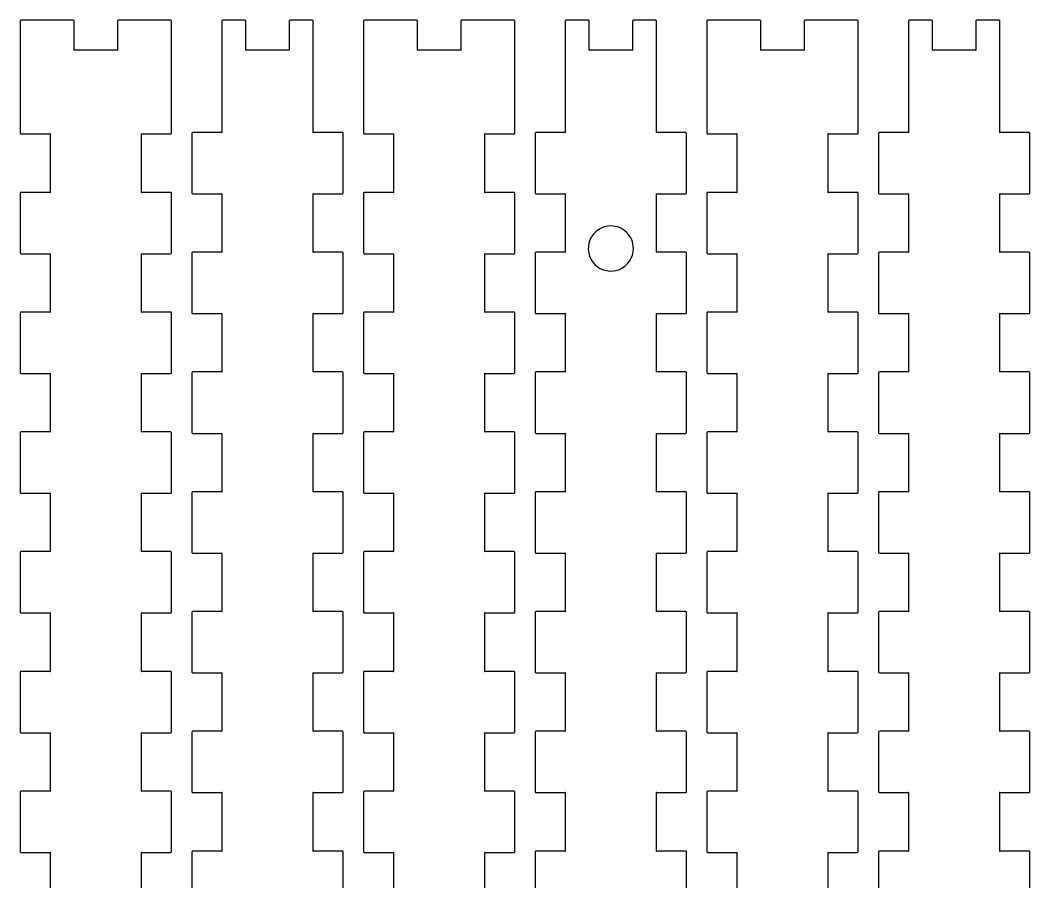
# Model space of a CAD drawing. Header units: millimetres. Extents: x 4 to 597, y 21 to 392.
# Drawn here: x 301.9 to 436.8, y 277 to 392.1 of the extents above; entities that cross this region are included whole.
import ezdxf

# ---------------------------------------------------------------- set-up
doc = ezdxf.new("R2010")
doc.units = ezdxf.units.MM
doc.layers.add('Layer_1', color=7, linetype='CONTINUOUS')

msp = doc.modelspace()

# ---------------------------------------------------------------- linework, layer by layer
at = {"layer": 'Layer_1', "color": 7}
for p, q in [((301.941, 392.006), (301.941, 388.006)), ((306.041, 392.106), (302.041, 392.106)), ((309.041, 392.106), (306.041, 392.106)), ((309.141, 388.106), (309.141, 392.006)), ((314.941, 392.006), (314.941, 388.106)), ((318.041, 392.106), (315.041, 392.106)), ((322.041, 392.106), (318.041, 392.106)), ((322.141, 388.006), (322.141, 392.006)), ((328.875, 392.006), (328.875, 388.006)), ((331.975, 392.106), (328.975, 392.106)), ((332.075, 388.106), (332.075, 392.006)), ((337.875, 392.006), (337.875, 388.106)), ((340.975, 392.106), (337.975, 392.106)), ((341.075, 388.006), (341.075, 392.006)), ((347.809, 392.006), (347.809, 388.006)), ((351.909, 392.106), (347.909, 392.106)), ((354.909, 392.106), (351.909, 392.106)), ((355.009, 388.106), (355.009, 392.006)), ((360.809, 392.006), (360.809, 388.106)), ((363.909, 392.106), (360.909, 392.106)), ((367.909, 392.106), (363.909, 392.106)), ((368.009, 388.006), (368.009, 392.006)), ((374.74307, 392.006), (374.74307, 388.006)), ((377.84307, 392.106), (374.84307, 392.106)), ((377.94307, 388.106), (377.94307, 392.006)), ((383.74307, 392.006), (383.74307, 388.106)), ((386.84307, 392.106), (383.84307, 392.106)), ((386.94307, 388.006), (386.94307, 392.006)), ((393.677, 392.006), (393.677, 388.006)), ((397.777, 392.106), (393.777, 392.106)), ((400.777, 392.106), (397.777, 392.106)), ((400.877, 388.106), (400.877, 392.006)), ((406.677, 392.006), (406.677, 388.106)), ((409.777, 392.106), (406.777, 392.106)), ((413.777, 392.106), (409.777, 392.106)), ((413.877, 388.006), (413.877, 392.006)), ((420.611, 392.006), (420.611, 388.006)), ((423.711, 392.106), (420.711, 392.106)), ((423.811, 388.106), (423.811, 392.006)), ((429.611, 392.006), (429.611, 388.106)), ((432.711, 392.106), (429.711, 392.106)), ((432.811, 388.006), (432.811, 392.006)), ((301.941, 388.006), (301.941, 377.006)), ((314.941, 388.106), (309.141, 388.106)), ((322.141, 377.006), (322.141, 388.006)), ((328.875, 388.006), (328.875, 377.106)), ((337.875, 388.106), (332.075, 388.106)), ((341.075, 377.106), (341.075, 388.006)), ((347.809, 388.006), (347.809, 377.006)), ((360.809, 388.106), (355.009, 388.106)), ((368.009, 377.006), (368.009, 388.006)), ((374.74307, 388.006), (374.74307, 377.106)), ((383.74307, 388.106), (377.94307, 388.106)), ((386.94307, 377.106), (386.94307, 388.006)), ((393.677, 388.006), (393.677, 377.006)), ((406.677, 388.106), (400.877, 388.106)), ((413.877, 377.006), (413.877, 388.006)), ((420.611, 388.006), (420.611, 377.106)), ((429.611, 388.106), (423.811, 388.106)), ((432.811, 377.106), (432.811, 388.006)), ((302.041, 376.906), (305.941, 376.906)), ((305.941, 376.906), (305.941, 369.106)), ((318.141, 369.106), (318.141, 376.906)), ((318.141, 376.906), (322.041, 376.906)), ((324.875, 377.006), (324.875, 369.006)), ((328.875, 377.106), (324.975, 377.106)), ((344.975, 377.106), (341.075, 377.106)), ((345.075, 369.006), (345.075, 377.006)), ((347.909, 376.906), (351.809, 376.906)), ((351.809, 376.906), (351.809, 369.106)), ((364.009, 369.106), (364.009, 376.906)), ((364.009, 376.906), (367.909, 376.906)), ((370.74307, 377.006), (370.74307, 369.006)), ((374.74307, 377.106), (370.84307, 377.106)), ((390.84307, 377.106), (386.94307, 377.106)), ((390.94307, 369.006), (390.94307, 377.006)), ((393.777, 376.906), (397.677, 376.906)), ((397.677, 376.906), (397.677, 369.106)), ((409.877, 369.106), (409.877, 376.906)), ((409.877, 376.906), (413.777, 376.906)), ((416.611, 377.006), (416.611, 369.006)), ((420.611, 377.106), (416.711, 377.106)), ((436.711, 377.106), (432.811, 377.106)), ((436.811, 369.006), (436.811, 377.006)), ((301.941, 369.006), (301.941, 361.006)), ((305.941, 369.106), (302.041, 369.106)), ((322.041, 369.106), (318.141, 369.106)), ((322.141, 361.006), (322.141, 369.006)), ((324.975, 368.906), (328.875, 368.906)), ((328.875, 368.906), (328.875, 361.106)), ((341.075, 361.106), (341.075, 368.906)), ((341.075, 368.906), (344.975, 368.906)), ((347.809, 369.006), (347.809, 361.006)), ((351.809, 369.106), (347.909, 369.106)), ((367.909, 369.106), (364.009, 369.106)), ((368.009, 361.006), (368.009, 369.006)), ((370.84307, 368.906), (374.74307, 368.906)), ((374.74307, 368.906), (374.74307, 361.106)), ((386.94307, 361.106), (386.94307, 368.906)), ((386.94307, 368.906), (390.84307, 368.906)), ((393.677, 369.006), (393.677, 361.006)), ((397.677, 369.106), (393.777, 369.106)), ((413.777, 369.106), (409.877, 369.106)), ((413.877, 361.006), (413.877, 369.006)), ((416.711, 368.906), (420.611, 368.906)), ((420.611, 368.906), (420.611, 361.106)), ((432.811, 361.106), (432.811, 368.906)), ((432.811, 368.906), (436.711, 368.906)), ((380.84308, 364.620961), (380.84308, 364.620961)), ((302.041, 360.906), (305.941, 360.906)), ((305.941, 360.906), (305.941, 353.106)), ((318.141, 353.106), (318.141, 360.906)), ((318.141, 360.906), (322.041, 360.906)), ((324.875, 361.006), (324.875, 353.006)), ((328.875, 361.106), (324.975, 361.106)), ((344.975, 361.106), (341.075, 361.106)), ((345.075, 353.006), (345.075, 361.006)), ((347.909, 360.906), (351.809, 360.906)), ((351.809, 360.906), (351.809, 353.106)), ((364.009, 353.106), (364.009, 360.906)), ((364.009, 360.906), (367.909, 360.906)), ((370.74307, 361.006), (370.74307, 353.006)), ((374.74307, 361.106), (370.84307, 361.106)), ((390.84307, 361.106), (386.94307, 361.106)), ((390.94307, 353.006), (390.94307, 361.006)), ((393.777, 360.906), (397.677, 360.906)), ((397.677, 360.906), (397.677, 353.106)), ((409.877, 353.106), (409.877, 360.906)), ((409.877, 360.906), (413.777, 360.906)), ((416.611, 361.006), (416.611, 353.006)), ((420.611, 361.106), (416.711, 361.106)), ((436.711, 361.106), (432.811, 361.106)), ((436.811, 353.006), (436.811, 361.006)), ((301.941, 353.006), (301.941, 345.006)), ((305.941, 353.106), (302.041, 353.106)), ((322.041, 353.106), (318.141, 353.106)), ((322.141, 345.006), (322.141, 353.006)), ((324.975, 352.906), (328.875, 352.906)), ((328.875, 352.906), (328.875, 345.106)), ((341.075, 345.106), (341.075, 352.906)), ((341.075, 352.906), (344.975, 352.906)), ((347.809, 353.006), (347.809, 345.006)), ((351.809, 353.106), (347.909, 353.106)), ((367.909, 353.106), (364.009, 353.106)), ((368.009, 345.006), (368.009, 353.006)), ((370.84307, 352.906), (374.74307, 352.906)), ((374.74307, 352.906), (374.74307, 345.106)), ((386.94307, 345.106), (386.94307, 352.906)), ((386.94307, 352.906), (390.84307, 352.906)), ((393.677, 353.006), (393.677, 345.006)), ((397.677, 353.106), (393.777, 353.106)), ((413.777, 353.106), (409.877, 353.106)), ((413.877, 345.006), (413.877, 353.006)), ((416.711, 352.906), (420.611, 352.906)), ((420.611, 352.906), (420.611, 345.106)), ((432.811, 345.106), (432.811, 352.906)), ((432.811, 352.906), (436.711, 352.906)), ((302.041, 344.906), (305.941, 344.906)), ((305.941, 344.906), (305.941, 337.106)), ((318.141, 337.106), (318.141, 344.906)), ((318.141, 344.906), (322.041, 344.906)), ((324.875, 345.006), (324.875, 337.006)), ((328.875, 345.106), (324.975, 345.106)), ((344.975, 345.106), (341.075, 345.106)), ((345.075, 337.006), (345.075, 345.006)), ((347.909, 344.906), (351.809, 344.906)), ((351.809, 344.906), (351.809, 337.106)), ((364.009, 337.106), (364.009, 344.906)), ((364.009, 344.906), (367.909, 344.906)), ((370.74307, 345.006), (370.74307, 337.006)), ((374.74307, 345.106), (370.84307, 345.106)), ((390.84307, 345.106), (386.94307, 345.106)), ((390.94307, 337.006), (390.94307, 345.006)), ((393.777, 344.906), (397.677, 344.906)), ((397.677, 344.906), (397.677, 337.106)), ((409.877, 337.106), (409.877, 344.906)), ((409.877, 344.906), (413.777, 344.906)), ((416.611, 345.006), (416.611, 337.006)), ((420.611, 345.106), (416.711, 345.106)), ((436.711, 345.106), (432.811, 345.106)), ((436.811, 337.006), (436.811, 345.006)), ((301.941, 337.006), (301.941, 329.006)), ((305.941, 337.106), (302.041, 337.106)), ((322.041, 337.106), (318.141, 337.106)), ((322.141, 329.006), (322.141, 337.006)), ((324.975, 336.906), (328.875, 336.906)), ((328.875, 336.906), (328.875, 329.106)), ((341.075, 329.106), (341.075, 336.906)), ((341.075, 336.906), (344.975, 336.906)), ((347.809, 337.006), (347.809, 329.006)), ((351.809, 337.106), (347.909, 337.106)), ((367.909, 337.106), (364.009, 337.106)), ((368.009, 329.006), (368.009, 337.006)), ((370.84307, 336.906), (374.74307, 336.906)), ((374.74307, 336.906), (374.74307, 329.106)), ((386.94307, 329.106), (386.94307, 336.906)), ((386.94307, 336.906), (390.84307, 336.906)), ((393.677, 337.006), (393.677, 329.006)), ((397.677, 337.106), (393.777, 337.106)), ((413.777, 337.106), (409.877, 337.106)), ((413.877, 329.006), (413.877, 337.006)), ((416.711, 336.906), (420.611, 336.906)), ((420.611, 336.906), (420.611, 329.106)), ((432.811, 329.106), (432.811, 336.906)), ((432.811, 336.906), (436.711, 336.906)), ((328.875, 329.106), (324.975, 329.106)), ((344.975, 329.106), (341.075, 329.106)), ((374.74307, 329.106), (370.84307, 329.106)), ((390.84307, 329.106), (386.94307, 329.106)), ((420.611, 329.106), (416.711, 329.106)), ((436.711, 329.106), (432.811, 329.106)), ((302.041, 328.906), (305.941, 328.906)), ((305.941, 328.906), (305.941, 321.106)), ((318.141, 321.106), (318.141, 328.906)), ((318.141, 328.906), (322.041, 328.906)), ((324.875, 329.006), (324.875, 321.006)), ((345.075, 321.006), (345.075, 329.006)), ((347.909, 328.906), (351.809, 328.906)), ((351.809, 328.906), (351.809, 321.106)), ((364.009, 321.106), (364.009, 328.906)), ((364.009, 328.906), (367.909, 328.906)), ((370.74307, 329.006), (370.74307, 321.006)), ((390.94307, 321.006), (390.94307, 329.006)), ((393.777, 328.906), (397.677, 328.906)), ((397.677, 328.906), (397.677, 321.106)), ((409.877, 321.106), (409.877, 328.906)), ((409.877, 328.906), (413.777, 328.906)), ((416.611, 329.006), (416.611, 321.006)), ((436.811, 321.006), (436.811, 329.006)), ((301.941, 321.006), (301.941, 313.006)), ((305.941, 321.106), (302.041, 321.106)), ((322.041, 321.106), (318.141, 321.106)), ((322.141, 313.006), (322.141, 321.006)), ((347.809, 321.006), (347.809, 313.006)), ((351.809, 321.106), (347.909, 321.106)), ((367.909, 321.106), (364.009, 321.106)), ((368.009, 313.006), (368.009, 321.006)), ((393.677, 321.006), (393.677, 313.006)), ((397.677, 321.106), (393.777, 321.106)), ((413.777, 321.106), (409.877, 321.106)), ((413.877, 313.006), (413.877, 321.006)), ((324.975, 320.906), (328.875, 320.906)), ((328.875, 320.906), (328.875, 313.106)), ((341.075, 313.106), (341.075, 320.906)), ((341.075, 320.906), (344.975, 320.906)), ((370.84307, 320.906), (374.74307, 320.906)), ((374.74307, 320.906), (374.74307, 313.106)), ((386.94307, 313.106), (386.94307, 320.906)), ((386.94307, 320.906), (390.84307, 320.906)), ((416.711, 320.906), (420.611, 320.906)), ((420.611, 320.906), (420.611, 313.106)), ((432.811, 313.106), (432.811, 320.906)), ((432.811, 320.906), (436.711, 320.906)), ((302.041, 312.906), (305.941, 312.906)), ((305.941, 312.906), (305.941, 305.106)), ((318.141, 305.106), (318.141, 312.906)), ((318.141, 312.906), (322.041, 312.906)), ((324.875, 313.006), (324.875, 305.006)), ((328.875, 313.106), (324.975, 313.106)), ((344.975, 313.106), (341.075, 313.106)), ((345.075, 305.006), (345.075, 313.006)), ((347.909, 312.906), (351.809, 312.906)), ((351.809, 312.906), (351.809, 305.106)), ((364.009, 305.106), (364.009, 312.906)), ((364.009, 312.906), (367.909, 312.906)), ((370.74307, 313.006), (370.74307, 305.006)), ((374.74307, 313.106), (370.84307, 313.106)), ((390.84307, 313.106), (386.94307, 313.106)), ((390.94307, 305.006), (390.94307, 313.006)), ((393.777, 312.906), (397.677, 312.906)), ((397.677, 312.906), (397.677, 305.106)), ((409.877, 305.106), (409.877, 312.906)), ((409.877, 312.906), (413.777, 312.906)), ((416.611, 313.006), (416.611, 305.006)), ((420.611, 313.106), (416.711, 313.106)), ((436.711, 313.106), (432.811, 313.106)), ((436.811, 305.006), (436.811, 313.006)), ((301.941, 305.006), (301.941, 297.006)), ((305.941, 305.106), (302.041, 305.106)), ((322.041, 305.106), (318.141, 305.106)), ((322.141, 297.006), (322.141, 305.006)), ((324.975, 304.906), (328.875, 304.906)), ((328.875, 304.906), (328.875, 297.106)), ((341.075, 297.106), (341.075, 304.906)), ((341.075, 304.906), (344.975, 304.906)), ((347.809, 305.006), (347.809, 297.006)), ((351.809, 305.106), (347.909, 305.106)), ((367.909, 305.106), (364.009, 305.106)), ((368.009, 297.006), (368.009, 305.006)), ((370.84307, 304.906), (374.74307, 304.906)), ((374.74307, 304.906), (374.74307, 297.106)), ((386.94307, 297.106), (386.94307, 304.906)), ((386.94307, 304.906), (390.84307, 304.906)), ((393.677, 305.006), (393.677, 297.006)), ((397.677, 305.106), (393.777, 305.106)), ((413.777, 305.106), (409.877, 305.106)), ((413.877, 297.006), (413.877, 305.006)), ((416.711, 304.906), (420.611, 304.906)), ((420.611, 304.906), (420.611, 297.106)), ((432.811, 297.106), (432.811, 304.906)), ((432.811, 304.906), (436.711, 304.906)), ((302.041, 296.906), (305.941, 296.906)), ((305.941, 296.906), (305.941, 289.106)), ((318.141, 289.106), (318.141, 296.906)), ((318.141, 296.906), (322.041, 296.906)), ((324.875, 297.006), (324.875, 289.006)), ((328.875, 297.106), (324.975, 297.106)), ((344.975, 297.106), (341.075, 297.106)), ((345.075, 289.006), (345.075, 297.006)), ((347.909, 296.906), (351.809, 296.906)), ((351.809, 296.906), (351.809, 289.106)), ((364.009, 289.106), (364.009, 296.906)), ((364.009, 296.906), (367.909, 296.906)), ((370.74307, 297.006), (370.74307, 289.006)), ((374.74307, 297.106), (370.84307, 297.106)), ((390.84307, 297.106), (386.94307, 297.106)), ((390.94307, 289.006), (390.94307, 297.006)), ((393.777, 296.906), (397.677, 296.906)), ((397.677, 296.906), (397.677, 289.106)), ((409.877, 289.106), (409.877, 296.906)), ((409.877, 296.906), (413.777, 296.906)), ((416.611, 297.006), (416.611, 289.006)), ((420.611, 297.106), (416.711, 297.106)), ((436.711, 297.106), (432.811, 297.106)), ((436.811, 289.006), (436.811, 297.006)), ((301.941, 289.006), (301.941, 281.006)), ((305.941, 289.106), (302.041, 289.106)), ((322.041, 289.106), (318.141, 289.106)), ((322.141, 281.006), (322.141, 289.006)), ((324.975, 288.906), (328.875, 288.906)), ((328.875, 288.906), (328.875, 281.106)), ((341.075, 281.106), (341.075, 288.906)), ((341.075, 288.906), (344.975, 288.906)), ((347.809, 289.006), (347.809, 281.006)), ((351.809, 289.106), (347.909, 289.106)), ((367.909, 289.106), (364.009, 289.106)), ((368.009, 281.006), (368.009, 289.006)), ((370.84307, 288.906), (374.74307, 288.906)), ((374.74307, 288.906), (374.74307, 281.106)), ((386.94307, 281.106), (386.94307, 288.906)), ((386.94307, 288.906), (390.84307, 288.906)), ((393.677, 289.006), (393.677, 281.006)), ((397.677, 289.106), (393.777, 289.106)), ((413.777, 289.106), (409.877, 289.106)), ((413.877, 281.006), (413.877, 289.006)), ((416.711, 288.906), (420.611, 288.906)), ((420.611, 288.906), (420.611, 281.106)), ((432.811, 281.106), (432.811, 288.906)), ((432.811, 288.906), (436.711, 288.906)), ((302.041, 280.906), (305.941, 280.906)), ((305.941, 280.906), (305.941, 273.106)), ((318.141, 273.106), (318.141, 280.906)), ((318.141, 280.906), (322.041, 280.906)), ((324.875, 281.006), (324.875, 273.006)), ((328.875, 281.106), (324.975, 281.106)), ((344.975, 281.106), (341.075, 281.106)), ((345.075, 273.006), (345.075, 281.006)), ((347.909, 280.906), (351.809, 280.906)), ((351.809, 280.906), (351.809, 273.106)), ((364.009, 273.106), (364.009, 280.906)), ((364.009, 280.906), (367.909, 280.906)), ((370.74307, 281.006), (370.74307, 273.006)), ((374.74307, 281.106), (370.84307, 281.106)), ((390.84307, 281.106), (386.94307, 281.106)), ((390.94307, 273.006), (390.94307, 281.006)), ((393.777, 280.906), (397.677, 280.906)), ((397.677, 280.906), (397.677, 273.106)), ((409.877, 273.106), (409.877, 280.906)), ((409.877, 280.906), (413.777, 280.906)), ((416.611, 281.006), (416.611, 273.006)), ((420.611, 281.106), (416.711, 281.106)), ((436.711, 281.106), (432.811, 281.106)), ((436.811, 273.006), (436.811, 281.006))]:
    msp.add_line(p, q, dxfattribs=at)
for points in [[(302.041, 392.106), (301.986, 392.106), (301.941, 392.061), (301.941, 392.006)], [(309.141, 392.006), (309.141, 392.061), (309.096, 392.106), (309.041, 392.106)], [(315.041, 392.106), (314.986, 392.106), (314.941, 392.061), (314.941, 392.006)], [(322.141, 392.006), (322.141, 392.061), (322.096, 392.106), (322.041, 392.106)], [(328.975, 392.106), (328.92, 392.106), (328.875, 392.061), (328.875, 392.006)], [(332.075, 392.006), (332.075, 392.061), (332.03, 392.106), (331.975, 392.106)], [(337.975, 392.106), (337.92, 392.106), (337.875, 392.061), (337.875, 392.006)], [(341.075, 392.006), (341.075, 392.061), (341.03, 392.106), (340.975, 392.106)], [(347.909, 392.106), (347.854, 392.106), (347.809, 392.061), (347.809, 392.006)], [(355.009, 392.006), (355.009, 392.061), (354.964, 392.106), (354.909, 392.106)], [(360.909, 392.106), (360.854, 392.106), (360.809, 392.061), (360.809, 392.006)], [(368.009, 392.006), (368.009, 392.061), (367.964, 392.106), (367.909, 392.106)], [(374.84307, 392.106), (374.78807, 392.106), (374.74307, 392.061), (374.74307, 392.006)], [(377.94307, 392.006), (377.94307, 392.061), (377.89807, 392.106), (377.84307, 392.106)], [(383.84307, 392.106), (383.78807, 392.106), (383.74307, 392.061), (383.74307, 392.006)], [(386.94307, 392.006), (386.94307, 392.061), (386.89807, 392.106), (386.84307, 392.106)], [(393.777, 392.106), (393.722, 392.106), (393.677, 392.061), (393.677, 392.006)], [(400.877, 392.006), (400.877, 392.061), (400.832, 392.106), (400.777, 392.106)], [(406.777, 392.106), (406.722, 392.106), (406.677, 392.061), (406.677, 392.006)], [(413.877, 392.006), (413.877, 392.061), (413.832, 392.106), (413.777, 392.106)], [(420.711, 392.106), (420.656, 392.106), (420.611, 392.061), (420.611, 392.006)], [(423.811, 392.006), (423.811, 392.061), (423.766, 392.106), (423.711, 392.106)], [(429.711, 392.106), (429.656, 392.106), (429.611, 392.061), (429.611, 392.006)], [(432.811, 392.006), (432.811, 392.061), (432.766, 392.106), (432.711, 392.106)], [(309.141, 388.106), (309.041, 388.106), (309.141, 388.006), (309.141, 388.106)], [(314.941, 388.106), (314.941, 388.006), (315.041, 388.106), (314.941, 388.106)], [(332.075, 388.106), (331.975, 388.106), (332.075, 388.006), (332.075, 388.106)], [(337.875, 388.106), (337.875, 388.006), (337.975, 388.106), (337.875, 388.106)], [(355.009, 388.106), (354.909, 388.106), (355.009, 388.006), (355.009, 388.106)], [(360.809, 388.106), (360.809, 388.006), (360.909, 388.106), (360.809, 388.106)], [(377.94307, 388.106), (377.84307, 388.106), (377.94307, 388.006), (377.94307, 388.106)], [(383.74307, 388.106), (383.74307, 388.006), (383.84307, 388.106), (383.74307, 388.106)], [(400.877, 388.106), (400.777, 388.106), (400.877, 388.006), (400.877, 388.106)], [(406.677, 388.106), (406.677, 388.006), (406.777, 388.106), (406.677, 388.106)], [(423.811, 388.106), (423.711, 388.106), (423.811, 388.006), (423.811, 388.106)], [(429.611, 388.106), (429.611, 388.006), (429.711, 388.106), (429.611, 388.106)], [(301.941, 377.006), (301.941, 376.951), (301.986, 376.906), (302.041, 376.906)], [(305.941, 376.906), (306.041, 376.906), (305.941, 377.006), (305.941, 376.906)], [(318.141, 376.906), (318.141, 377.006), (318.041, 376.906), (318.141, 376.906)], [(322.041, 376.906), (322.096, 376.906), (322.141, 376.951), (322.141, 377.006)], [(324.975, 377.106), (324.92, 377.106), (324.875, 377.061), (324.875, 377.006)], [(328.875, 377.106), (328.875, 377.006), (328.975, 377.106), (328.875, 377.106)], [(341.075, 377.106), (340.975, 377.106), (341.075, 377.006), (341.075, 377.106)], [(345.075, 377.006), (345.075, 377.061), (345.03, 377.106), (344.975, 377.106)], [(347.809, 377.006), (347.809, 376.951), (347.854, 376.906), (347.909, 376.906)], [(351.809, 376.906), (351.909, 376.906), (351.809, 377.006), (351.809, 376.906)], [(364.009, 376.906), (364.009, 377.006), (363.909, 376.906), (364.009, 376.906)], [(367.909, 376.906), (367.964, 376.906), (368.009, 376.951), (368.009, 377.006)], [(370.84307, 377.106), (370.78807, 377.106), (370.74307, 377.061), (370.74307, 377.006)], [(374.74307, 377.106), (374.74307, 377.006), (374.84307, 377.106), (374.74307, 377.106)], [(386.94307, 377.106), (386.84307, 377.106), (386.94307, 377.006), (386.94307, 377.106)], [(390.94307, 377.006), (390.94307, 377.061), (390.89807, 377.106), (390.84307, 377.106)], [(393.677, 377.006), (393.677, 376.951), (393.722, 376.906), (393.777, 376.906)], [(397.677, 376.906), (397.777, 376.906), (397.677, 377.006), (397.677, 376.906)], [(409.877, 376.906), (409.877, 377.006), (409.777, 376.906), (409.877, 376.906)], [(413.777, 376.906), (413.832, 376.906), (413.877, 376.951), (413.877, 377.006)], [(416.711, 377.106), (416.656, 377.106), (416.611, 377.061), (416.611, 377.006)], [(420.611, 377.106), (420.611, 377.006), (420.711, 377.106), (420.611, 377.106)], [(432.811, 377.106), (432.711, 377.106), (432.811, 377.006), (432.811, 377.106)], [(436.811, 377.006), (436.811, 377.061), (436.766, 377.106), (436.711, 377.106)], [(302.041, 369.106), (301.986, 369.106), (301.941, 369.061), (301.941, 369.006)], [(305.941, 369.106), (305.941, 369.006), (306.041, 369.106), (305.941, 369.106)], [(318.141, 369.106), (318.041, 369.106), (318.141, 369.006), (318.141, 369.106)], [(322.141, 369.006), (322.141, 369.061), (322.096, 369.106), (322.041, 369.106)], [(324.875, 369.006), (324.875, 368.951), (324.92, 368.906), (324.975, 368.906)], [(328.875, 368.906), (328.975, 368.906), (328.875, 369.006), (328.875, 368.906)], [(341.075, 368.906), (341.075, 369.006), (340.975, 368.906), (341.075, 368.906)], [(344.975, 368.906), (345.03, 368.906), (345.075, 368.951), (345.075, 369.006)], [(347.909, 369.106), (347.854, 369.106), (347.809, 369.061), (347.809, 369.006)], [(351.809, 369.106), (351.809, 369.006), (351.909, 369.106), (351.809, 369.106)], [(364.009, 369.106), (363.909, 369.106), (364.009, 369.006), (364.009, 369.106)], [(368.009, 369.006), (368.009, 369.061), (367.964, 369.106), (367.909, 369.106)], [(370.74307, 369.006), (370.74307, 368.951), (370.78807, 368.906), (370.84307, 368.906)], [(374.74307, 368.906), (374.84307, 368.906), (374.74307, 369.006), (374.74307, 368.906)], [(386.94307, 368.906), (386.94307, 369.006), (386.84307, 368.906), (386.94307, 368.906)], [(390.84307, 368.906), (390.89807, 368.906), (390.94307, 368.951), (390.94307, 369.006)], [(393.777, 369.106), (393.722, 369.106), (393.677, 369.061), (393.677, 369.006)], [(397.677, 369.106), (397.677, 369.006), (397.777, 369.106), (397.677, 369.106)], [(409.877, 369.106), (409.777, 369.106), (409.877, 369.006), (409.877, 369.106)], [(413.877, 369.006), (413.877, 369.061), (413.832, 369.106), (413.777, 369.106)], [(416.611, 369.006), (416.611, 368.951), (416.656, 368.906), (416.711, 368.906)], [(420.611, 368.906), (420.711, 368.906), (420.611, 369.006), (420.611, 368.906)], [(432.811, 368.906), (432.811, 369.006), (432.711, 368.906), (432.811, 368.906)], [(436.711, 368.906), (436.766, 368.906), (436.811, 368.951), (436.811, 369.006)], [(380.84308, 364.620961), (379.622833, 364.620961), (378.52274, 363.885902), (378.055772, 362.758541)], [(382.976394, 363.737314), (382.410604, 364.303103), (381.643228, 364.620961), (380.84308, 364.620961)], [(383.860041, 361.604), (383.860041, 362.404148), (383.542183, 363.171524), (382.976394, 363.737314)], [(378.055772, 362.758541), (377.588803, 361.63118), (377.846922, 360.333531), (378.709766, 359.470686)], [(381.997621, 358.816692), (383.124982, 359.28366), (383.860041, 360.383753), (383.860041, 361.604)], [(301.941, 361.006), (301.941, 360.951), (301.986, 360.906), (302.041, 360.906)], [(305.941, 360.906), (306.041, 360.906), (305.941, 361.006), (305.941, 360.906)], [(318.141, 360.906), (318.141, 361.006), (318.041, 360.906), (318.141, 360.906)], [(322.041, 360.906), (322.096, 360.906), (322.141, 360.951), (322.141, 361.006)], [(324.975, 361.106), (324.92, 361.106), (324.875, 361.061), (324.875, 361.006)], [(328.875, 361.106), (328.875, 361.006), (328.975, 361.106), (328.875, 361.106)], [(341.075, 361.106), (340.975, 361.106), (341.075, 361.006), (341.075, 361.106)], [(345.075, 361.006), (345.075, 361.061), (345.03, 361.106), (344.975, 361.106)], [(347.809, 361.006), (347.809, 360.951), (347.854, 360.906), (347.909, 360.906)], [(351.809, 360.906), (351.909, 360.906), (351.809, 361.006), (351.809, 360.906)], [(364.009, 360.906), (364.009, 361.006), (363.909, 360.906), (364.009, 360.906)], [(367.909, 360.906), (367.964, 360.906), (368.009, 360.951), (368.009, 361.006)], [(370.84307, 361.106), (370.78807, 361.106), (370.74307, 361.061), (370.74307, 361.006)], [(374.74307, 361.106), (374.74307, 361.006), (374.84307, 361.106), (374.74307, 361.106)], [(386.94307, 361.106), (386.84307, 361.106), (386.94307, 361.006), (386.94307, 361.106)], [(390.94307, 361.006), (390.94307, 361.061), (390.89807, 361.106), (390.84307, 361.106)], [(393.677, 361.006), (393.677, 360.951), (393.722, 360.906), (393.777, 360.906)], [(397.677, 360.906), (397.777, 360.906), (397.677, 361.006), (397.677, 360.906)], [(409.877, 360.906), (409.877, 361.006), (409.777, 360.906), (409.877, 360.906)], [(413.777, 360.906), (413.832, 360.906), (413.877, 360.951), (413.877, 361.006)], [(416.711, 361.106), (416.656, 361.106), (416.611, 361.061), (416.611, 361.006)], [(420.611, 361.106), (420.611, 361.006), (420.711, 361.106), (420.611, 361.106)], [(432.811, 361.106), (432.711, 361.106), (432.811, 361.006), (432.811, 361.106)], [(436.811, 361.006), (436.811, 361.061), (436.766, 361.106), (436.711, 361.106)], [(378.709766, 359.470686), (379.572611, 358.607842), (380.87026, 358.349723), (381.997621, 358.816692)], [(302.041, 353.106), (301.986, 353.106), (301.941, 353.061), (301.941, 353.006)], [(305.941, 353.106), (305.941, 353.006), (306.041, 353.106), (305.941, 353.106)], [(318.141, 353.106), (318.041, 353.106), (318.141, 353.006), (318.141, 353.106)], [(322.141, 353.006), (322.141, 353.061), (322.096, 353.106), (322.041, 353.106)], [(324.875, 353.006), (324.875, 352.951), (324.92, 352.906), (324.975, 352.906)], [(328.875, 352.906), (328.975, 352.906), (328.875, 353.006), (328.875, 352.906)], [(341.075, 352.906), (341.075, 353.006), (340.975, 352.906), (341.075, 352.906)], [(344.975, 352.906), (345.03, 352.906), (345.075, 352.951), (345.075, 353.006)], [(347.909, 353.106), (347.854, 353.106), (347.809, 353.061), (347.809, 353.006)], [(351.809, 353.106), (351.809, 353.006), (351.909, 353.106), (351.809, 353.106)], [(364.009, 353.106), (363.909, 353.106), (364.009, 353.006), (364.009, 353.106)], [(368.009, 353.006), (368.009, 353.061), (367.964, 353.106), (367.909, 353.106)], [(370.74307, 353.006), (370.74307, 352.951), (370.78807, 352.906), (370.84307, 352.906)], [(374.74307, 352.906), (374.84307, 352.906), (374.74307, 353.006), (374.74307, 352.906)], [(386.94307, 352.906), (386.94307, 353.006), (386.84307, 352.906), (386.94307, 352.906)], [(390.84307, 352.906), (390.89807, 352.906), (390.94307, 352.951), (390.94307, 353.006)], [(393.777, 353.106), (393.722, 353.106), (393.677, 353.061), (393.677, 353.006)], [(397.677, 353.106), (397.677, 353.006), (397.777, 353.106), (397.677, 353.106)], [(409.877, 353.106), (409.777, 353.106), (409.877, 353.006), (409.877, 353.106)], [(413.877, 353.006), (413.877, 353.061), (413.832, 353.106), (413.777, 353.106)], [(416.611, 353.006), (416.611, 352.951), (416.656, 352.906), (416.711, 352.906)], [(420.611, 352.906), (420.711, 352.906), (420.611, 353.006), (420.611, 352.906)], [(432.811, 352.906), (432.811, 353.006), (432.711, 352.906), (432.811, 352.906)], [(436.711, 352.906), (436.766, 352.906), (436.811, 352.951), (436.811, 353.006)], [(301.941, 345.006), (301.941, 344.951), (301.986, 344.906), (302.041, 344.906)], [(305.941, 344.906), (306.041, 344.906), (305.941, 345.006), (305.941, 344.906)], [(318.141, 344.906), (318.141, 345.006), (318.041, 344.906), (318.141, 344.906)], [(322.041, 344.906), (322.096, 344.906), (322.141, 344.951), (322.141, 345.006)], [(324.975, 345.106), (324.92, 345.106), (324.875, 345.061), (324.875, 345.006)], [(328.875, 345.106), (328.875, 345.006), (328.975, 345.106), (328.875, 345.106)], [(341.075, 345.106), (340.975, 345.106), (341.075, 345.006), (341.075, 345.106)], [(345.075, 345.006), (345.075, 345.061), (345.03, 345.106), (344.975, 345.106)], [(347.809, 345.006), (347.809, 344.951), (347.854, 344.906), (347.909, 344.906)], [(351.809, 344.906), (351.909, 344.906), (351.809, 345.006), (351.809, 344.906)], [(364.009, 344.906), (364.009, 345.006), (363.909, 344.906), (364.009, 344.906)], [(367.909, 344.906), (367.964, 344.906), (368.009, 344.951), (368.009, 345.006)], [(370.84307, 345.106), (370.78807, 345.106), (370.74307, 345.061), (370.74307, 345.006)], [(374.74307, 345.106), (374.74307, 345.006), (374.84307, 345.106), (374.74307, 345.106)], [(386.94307, 345.106), (386.84307, 345.106), (386.94307, 345.006), (386.94307, 345.106)], [(390.94307, 345.006), (390.94307, 345.061), (390.89807, 345.106), (390.84307, 345.106)], [(393.677, 345.006), (393.677, 344.951), (393.722, 344.906), (393.777, 344.906)], [(397.677, 344.906), (397.777, 344.906), (397.677, 345.006), (397.677, 344.906)], [(409.877, 344.906), (409.877, 345.006), (409.777, 344.906), (409.877, 344.906)], [(413.777, 344.906), (413.832, 344.906), (413.877, 344.951), (413.877, 345.006)], [(416.711, 345.106), (416.656, 345.106), (416.611, 345.061), (416.611, 345.006)], [(420.611, 345.106), (420.611, 345.006), (420.711, 345.106), (420.611, 345.106)], [(432.811, 345.106), (432.711, 345.106), (432.811, 345.006), (432.811, 345.106)], [(436.811, 345.006), (436.811, 345.061), (436.766, 345.106), (436.711, 345.106)], [(302.041, 337.106), (301.986, 337.106), (301.941, 337.061), (301.941, 337.006)], [(305.941, 337.106), (305.941, 337.006), (306.041, 337.106), (305.941, 337.106)], [(318.141, 337.106), (318.041, 337.106), (318.141, 337.006), (318.141, 337.106)], [(322.141, 337.006), (322.141, 337.061), (322.096, 337.106), (322.041, 337.106)], [(324.875, 337.006), (324.875, 336.951), (324.92, 336.906), (324.975, 336.906)], [(328.875, 336.906), (328.975, 336.906), (328.875, 337.006), (328.875, 336.906)], [(341.075, 336.906), (341.075, 337.006), (340.975, 336.906), (341.075, 336.906)], [(344.975, 336.906), (345.03, 336.906), (345.075, 336.951), (345.075, 337.006)], [(347.909, 337.106), (347.854, 337.106), (347.809, 337.061), (347.809, 337.006)], [(351.809, 337.106), (351.809, 337.006), (351.909, 337.106), (351.809, 337.106)], [(364.009, 337.106), (363.909, 337.106), (364.009, 337.006), (364.009, 337.106)], [(368.009, 337.006), (368.009, 337.061), (367.964, 337.106), (367.909, 337.106)], [(370.74307, 337.006), (370.74307, 336.951), (370.78807, 336.906), (370.84307, 336.906)], [(374.74307, 336.906), (374.84307, 336.906), (374.74307, 337.006), (374.74307, 336.906)], [(386.94307, 336.906), (386.94307, 337.006), (386.84307, 336.906), (386.94307, 336.906)], [(390.84307, 336.906), (390.89807, 336.906), (390.94307, 336.951), (390.94307, 337.006)], [(393.777, 337.106), (393.722, 337.106), (393.677, 337.061), (393.677, 337.006)], [(397.677, 337.106), (397.677, 337.006), (397.777, 337.106), (397.677, 337.106)], [(409.877, 337.106), (409.777, 337.106), (409.877, 337.006), (409.877, 337.106)], [(413.877, 337.006), (413.877, 337.061), (413.832, 337.106), (413.777, 337.106)], [(416.611, 337.006), (416.611, 336.951), (416.656, 336.906), (416.711, 336.906)], [(420.611, 336.906), (420.711, 336.906), (420.611, 337.006), (420.611, 336.906)], [(432.811, 336.906), (432.811, 337.006), (432.711, 336.906), (432.811, 336.906)], [(436.711, 336.906), (436.766, 336.906), (436.811, 336.951), (436.811, 337.006)], [(324.975, 329.106), (324.92, 329.106), (324.875, 329.061), (324.875, 329.006)], [(328.875, 329.106), (328.875, 329.006), (328.975, 329.106), (328.875, 329.106)], [(341.075, 329.106), (340.975, 329.106), (341.075, 329.006), (341.075, 329.106)], [(345.075, 329.006), (345.075, 329.061), (345.03, 329.106), (344.975, 329.106)], [(370.84307, 329.106), (370.78807, 329.106), (370.74307, 329.061), (370.74307, 329.006)], [(374.74307, 329.106), (374.74307, 329.006), (374.84307, 329.106), (374.74307, 329.106)], [(386.94307, 329.106), (386.84307, 329.106), (386.94307, 329.006), (386.94307, 329.106)], [(390.94307, 329.006), (390.94307, 329.061), (390.89807, 329.106), (390.84307, 329.106)], [(416.711, 329.106), (416.656, 329.106), (416.611, 329.061), (416.611, 329.006)], [(420.611, 329.106), (420.611, 329.006), (420.711, 329.106), (420.611, 329.106)], [(432.811, 329.106), (432.711, 329.106), (432.811, 329.006), (432.811, 329.106)], [(436.811, 329.006), (436.811, 329.061), (436.766, 329.106), (436.711, 329.106)], [(301.941, 329.006), (301.941, 328.951), (301.986, 328.906), (302.041, 328.906)], [(305.941, 328.906), (306.041, 328.906), (305.941, 329.006), (305.941, 328.906)], [(318.141, 328.906), (318.141, 329.006), (318.041, 328.906), (318.141, 328.906)], [(322.041, 328.906), (322.096, 328.906), (322.141, 328.951), (322.141, 329.006)], [(347.809, 329.006), (347.809, 328.951), (347.854, 328.906), (347.909, 328.906)], [(351.809, 328.906), (351.909, 328.906), (351.809, 329.006), (351.809, 328.906)], [(364.009, 328.906), (364.009, 329.006), (363.909, 328.906), (364.009, 328.906)], [(367.909, 328.906), (367.964, 328.906), (368.009, 328.951), (368.009, 329.006)], [(393.677, 329.006), (393.677, 328.951), (393.722, 328.906), (393.777, 328.906)], [(397.677, 328.906), (397.777, 328.906), (397.677, 329.006), (397.677, 328.906)], [(409.877, 328.906), (409.877, 329.006), (409.777, 328.906), (409.877, 328.906)], [(413.777, 328.906), (413.832, 328.906), (413.877, 328.951), (413.877, 329.006)], [(302.041, 321.106), (301.986, 321.106), (301.941, 321.061), (301.941, 321.006)], [(305.941, 321.106), (305.941, 321.006), (306.041, 321.106), (305.941, 321.106)], [(318.141, 321.106), (318.041, 321.106), (318.141, 321.006), (318.141, 321.106)], [(322.141, 321.006), (322.141, 321.061), (322.096, 321.106), (322.041, 321.106)], [(324.875, 321.006), (324.875, 320.951), (324.92, 320.906), (324.975, 320.906)], [(328.875, 320.906), (328.975, 320.906), (328.875, 321.006), (328.875, 320.906)], [(341.075, 320.906), (341.075, 321.006), (340.975, 320.906), (341.075, 320.906)], [(344.975, 320.906), (345.03, 320.906), (345.075, 320.951), (345.075, 321.006)], [(347.909, 321.106), (347.854, 321.106), (347.809, 321.061), (347.809, 321.006)], [(351.809, 321.106), (351.809, 321.006), (351.909, 321.106), (351.809, 321.106)], [(364.009, 321.106), (363.909, 321.106), (364.009, 321.006), (364.009, 321.106)], [(368.009, 321.006), (368.009, 321.061), (367.964, 321.106), (367.909, 321.106)], [(370.74307, 321.006), (370.74307, 320.951), (370.78807, 320.906), (370.84307, 320.906)], [(374.74307, 320.906), (374.84307, 320.906), (374.74307, 321.006), (374.74307, 320.906)], [(386.94307, 320.906), (386.94307, 321.006), (386.84307, 320.906), (386.94307, 320.906)], [(390.84307, 320.906), (390.89807, 320.906), (390.94307, 320.951), (390.94307, 321.006)], [(393.777, 321.106), (393.722, 321.106), (393.677, 321.061), (393.677, 321.006)], [(397.677, 321.106), (397.677, 321.006), (397.777, 321.106), (397.677, 321.106)], [(409.877, 321.106), (409.777, 321.106), (409.877, 321.006), (409.877, 321.106)], [(413.877, 321.006), (413.877, 321.061), (413.832, 321.106), (413.777, 321.106)], [(416.611, 321.006), (416.611, 320.951), (416.656, 320.906), (416.711, 320.906)], [(420.611, 320.906), (420.711, 320.906), (420.611, 321.006), (420.611, 320.906)], [(432.811, 320.906), (432.811, 321.006), (432.711, 320.906), (432.811, 320.906)], [(436.711, 320.906), (436.766, 320.906), (436.811, 320.951), (436.811, 321.006)], [(301.941, 313.006), (301.941, 312.951), (301.986, 312.906), (302.041, 312.906)], [(305.941, 312.906), (306.041, 312.906), (305.941, 313.006), (305.941, 312.906)], [(318.141, 312.906), (318.141, 313.006), (318.041, 312.906), (318.141, 312.906)], [(322.041, 312.906), (322.096, 312.906), (322.141, 312.951), (322.141, 313.006)], [(324.975, 313.106), (324.92, 313.106), (324.875, 313.061), (324.875, 313.006)], [(328.875, 313.106), (328.875, 313.006), (328.975, 313.106), (328.875, 313.106)], [(341.075, 313.106), (340.975, 313.106), (341.075, 313.006), (341.075, 313.106)], [(345.075, 313.006), (345.075, 313.061), (345.03, 313.106), (344.975, 313.106)], [(347.809, 313.006), (347.809, 312.951), (347.854, 312.906), (347.909, 312.906)], [(351.809, 312.906), (351.909, 312.906), (351.809, 313.006), (351.809, 312.906)], [(364.009, 312.906), (364.009, 313.006), (363.909, 312.906), (364.009, 312.906)], [(367.909, 312.906), (367.964, 312.906), (368.009, 312.951), (368.009, 313.006)], [(370.84307, 313.106), (370.78807, 313.106), (370.74307, 313.061), (370.74307, 313.006)], [(374.74307, 313.106), (374.74307, 313.006), (374.84307, 313.106), (374.74307, 313.106)], [(386.94307, 313.106), (386.84307, 313.106), (386.94307, 313.006), (386.94307, 313.106)], [(390.94307, 313.006), (390.94307, 313.061), (390.89807, 313.106), (390.84307, 313.106)], [(393.677, 313.006), (393.677, 312.951), (393.722, 312.906), (393.777, 312.906)], [(397.677, 312.906), (397.777, 312.906), (397.677, 313.006), (397.677, 312.906)], [(409.877, 312.906), (409.877, 313.006), (409.777, 312.906), (409.877, 312.906)], [(413.777, 312.906), (413.832, 312.906), (413.877, 312.951), (413.877, 313.006)], [(416.711, 313.106), (416.656, 313.106), (416.611, 313.061), (416.611, 313.006)], [(420.611, 313.106), (420.611, 313.006), (420.711, 313.106), (420.611, 313.106)], [(432.811, 313.106), (432.711, 313.106), (432.811, 313.006), (432.811, 313.106)], [(436.811, 313.006), (436.811, 313.061), (436.766, 313.106), (436.711, 313.106)], [(302.041, 305.106), (301.986, 305.106), (301.941, 305.061), (301.941, 305.006)], [(305.941, 305.106), (305.941, 305.006), (306.041, 305.106), (305.941, 305.106)], [(318.141, 305.106), (318.041, 305.106), (318.141, 305.006), (318.141, 305.106)], [(322.141, 305.006), (322.141, 305.061), (322.096, 305.106), (322.041, 305.106)], [(324.875, 305.006), (324.875, 304.951), (324.92, 304.906), (324.975, 304.906)], [(328.875, 304.906), (328.975, 304.906), (328.875, 305.006), (328.875, 304.906)], [(341.075, 304.906), (341.075, 305.006), (340.975, 304.906), (341.075, 304.906)], [(344.975, 304.906), (345.03, 304.906), (345.075, 304.951), (345.075, 305.006)], [(347.909, 305.106), (347.854, 305.106), (347.809, 305.061), (347.809, 305.006)], [(351.809, 305.106), (351.809, 305.006), (351.909, 305.106), (351.809, 305.106)], [(364.009, 305.106), (363.909, 305.106), (364.009, 305.006), (364.009, 305.106)], [(368.009, 305.006), (368.009, 305.061), (367.964, 305.106), (367.909, 305.106)], [(370.74307, 305.006), (370.74307, 304.951), (370.78807, 304.906), (370.84307, 304.906)], [(374.74307, 304.906), (374.84307, 304.906), (374.74307, 305.006), (374.74307, 304.906)], [(386.94307, 304.906), (386.94307, 305.006), (386.84307, 304.906), (386.94307, 304.906)], [(390.84307, 304.906), (390.89807, 304.906), (390.94307, 304.951), (390.94307, 305.006)], [(393.777, 305.106), (393.722, 305.106), (393.677, 305.061), (393.677, 305.006)], [(397.677, 305.106), (397.677, 305.006), (397.777, 305.106), (397.677, 305.106)], [(409.877, 305.106), (409.777, 305.106), (409.877, 305.006), (409.877, 305.106)], [(413.877, 305.006), (413.877, 305.061), (413.832, 305.106), (413.777, 305.106)], [(416.611, 305.006), (416.611, 304.951), (416.656, 304.906), (416.711, 304.906)], [(420.611, 304.906), (420.711, 304.906), (420.611, 305.006), (420.611, 304.906)], [(432.811, 304.906), (432.811, 305.006), (432.711, 304.906), (432.811, 304.906)], [(436.711, 304.906), (436.766, 304.906), (436.811, 304.951), (436.811, 305.006)], [(301.941, 297.006), (301.941, 296.951), (301.986, 296.906), (302.041, 296.906)], [(305.941, 296.906), (306.041, 296.906), (305.941, 297.006), (305.941, 296.906)], [(318.141, 296.906), (318.141, 297.006), (318.041, 296.906), (318.141, 296.906)], [(322.041, 296.906), (322.096, 296.906), (322.141, 296.951), (322.141, 297.006)], [(324.975, 297.106), (324.92, 297.106), (324.875, 297.061), (324.875, 297.006)], [(328.875, 297.106), (328.875, 297.006), (328.975, 297.106), (328.875, 297.106)], [(341.075, 297.106), (340.975, 297.106), (341.075, 297.006), (341.075, 297.106)], [(345.075, 297.006), (345.075, 297.061), (345.03, 297.106), (344.975, 297.106)], [(347.809, 297.006), (347.809, 296.951), (347.854, 296.906), (347.909, 296.906)], [(351.809, 296.906), (351.909, 296.906), (351.809, 297.006), (351.809, 296.906)], [(364.009, 296.906), (364.009, 297.006), (363.909, 296.906), (364.009, 296.906)], [(367.909, 296.906), (367.964, 296.906), (368.009, 296.951), (368.009, 297.006)], [(370.84307, 297.106), (370.78807, 297.106), (370.74307, 297.061), (370.74307, 297.006)], [(374.74307, 297.106), (374.74307, 297.006), (374.84307, 297.106), (374.74307, 297.106)], [(386.94307, 297.106), (386.84307, 297.106), (386.94307, 297.006), (386.94307, 297.106)], [(390.94307, 297.006), (390.94307, 297.061), (390.89807, 297.106), (390.84307, 297.106)], [(393.677, 297.006), (393.677, 296.951), (393.722, 296.906), (393.777, 296.906)], [(397.677, 296.906), (397.777, 296.906), (397.677, 297.006), (397.677, 296.906)], [(409.877, 296.906), (409.877, 297.006), (409.777, 296.906), (409.877, 296.906)], [(413.777, 296.906), (413.832, 296.906), (413.877, 296.951), (413.877, 297.006)], [(416.711, 297.106), (416.656, 297.106), (416.611, 297.061), (416.611, 297.006)], [(420.611, 297.106), (420.611, 297.006), (420.711, 297.106), (420.611, 297.106)], [(432.811, 297.106), (432.711, 297.106), (432.811, 297.006), (432.811, 297.106)], [(436.811, 297.006), (436.811, 297.061), (436.766, 297.106), (436.711, 297.106)], [(302.041, 289.106), (301.986, 289.106), (301.941, 289.061), (301.941, 289.006)], [(305.941, 289.106), (305.941, 289.006), (306.041, 289.106), (305.941, 289.106)], [(318.141, 289.106), (318.041, 289.106), (318.141, 289.006), (318.141, 289.106)], [(322.141, 289.006), (322.141, 289.061), (322.096, 289.106), (322.041, 289.106)], [(324.875, 289.006), (324.875, 288.951), (324.92, 288.906), (324.975, 288.906)], [(328.875, 288.906), (328.975, 288.906), (328.875, 289.006), (328.875, 288.906)], [(341.075, 288.906), (341.075, 289.006), (340.975, 288.906), (341.075, 288.906)], [(344.975, 288.906), (345.03, 288.906), (345.075, 288.951), (345.075, 289.006)], [(347.909, 289.106), (347.854, 289.106), (347.809, 289.061), (347.809, 289.006)], [(351.809, 289.106), (351.809, 289.006), (351.909, 289.106), (351.809, 289.106)], [(364.009, 289.106), (363.909, 289.106), (364.009, 289.006), (364.009, 289.106)], [(368.009, 289.006), (368.009, 289.061), (367.964, 289.106), (367.909, 289.106)], [(370.74307, 289.006), (370.74307, 288.951), (370.78807, 288.906), (370.84307, 288.906)], [(374.74307, 288.906), (374.84307, 288.906), (374.74307, 289.006), (374.74307, 288.906)], [(386.94307, 288.906), (386.94307, 289.006), (386.84307, 288.906), (386.94307, 288.906)], [(390.84307, 288.906), (390.89807, 288.906), (390.94307, 288.951), (390.94307, 289.006)], [(393.777, 289.106), (393.722, 289.106), (393.677, 289.061), (393.677, 289.006)], [(397.677, 289.106), (397.677, 289.006), (397.777, 289.106), (397.677, 289.106)], [(409.877, 289.106), (409.777, 289.106), (409.877, 289.006), (409.877, 289.106)], [(413.877, 289.006), (413.877, 289.061), (413.832, 289.106), (413.777, 289.106)], [(416.611, 289.006), (416.611, 288.951), (416.656, 288.906), (416.711, 288.906)], [(420.611, 288.906), (420.711, 288.906), (420.611, 289.006), (420.611, 288.906)], [(432.811, 288.906), (432.811, 289.006), (432.711, 288.906), (432.811, 288.906)], [(436.711, 288.906), (436.766, 288.906), (436.811, 288.951), (436.811, 289.006)], [(301.941, 281.006), (301.941, 280.951), (301.986, 280.906), (302.041, 280.906)], [(305.941, 280.906), (306.041, 280.906), (305.941, 281.006), (305.941, 280.906)], [(318.141, 280.906), (318.141, 281.006), (318.041, 280.906), (318.141, 280.906)], [(322.041, 280.906), (322.096, 280.906), (322.141, 280.951), (322.141, 281.006)], [(324.975, 281.106), (324.92, 281.106), (324.875, 281.061), (324.875, 281.006)], [(328.875, 281.106), (328.875, 281.006), (328.975, 281.106), (328.875, 281.106)], [(341.075, 281.106), (340.975, 281.106), (341.075, 281.006), (341.075, 281.106)], [(345.075, 281.006), (345.075, 281.061), (345.03, 281.106), (344.975, 281.106)], [(347.809, 281.006), (347.809, 280.951), (347.854, 280.906), (347.909, 280.906)], [(351.809, 280.906), (351.909, 280.906), (351.809, 281.006), (351.809, 280.906)], [(364.009, 280.906), (364.009, 281.006), (363.909, 280.906), (364.009, 280.906)], [(367.909, 280.906), (367.964, 280.906), (368.009, 280.951), (368.009, 281.006)], [(370.84307, 281.106), (370.78807, 281.106), (370.74307, 281.061), (370.74307, 281.006)], [(374.74307, 281.106), (374.74307, 281.006), (374.84307, 281.106), (374.74307, 281.106)], [(386.94307, 281.106), (386.84307, 281.106), (386.94307, 281.006), (386.94307, 281.106)], [(390.94307, 281.006), (390.94307, 281.061), (390.89807, 281.106), (390.84307, 281.106)], [(393.677, 281.006), (393.677, 280.951), (393.722, 280.906), (393.777, 280.906)], [(397.677, 280.906), (397.777, 280.906), (397.677, 281.006), (397.677, 280.906)], [(409.877, 280.906), (409.877, 281.006), (409.777, 280.906), (409.877, 280.906)], [(413.777, 280.906), (413.832, 280.906), (413.877, 280.951), (413.877, 281.006)], [(416.711, 281.106), (416.656, 281.106), (416.611, 281.061), (416.611, 281.006)], [(420.611, 281.106), (420.611, 281.006), (420.711, 281.106), (420.611, 281.106)], [(432.811, 281.106), (432.711, 281.106), (432.811, 281.006), (432.811, 281.106)], [(436.811, 281.006), (436.811, 281.061), (436.766, 281.106), (436.711, 281.106)]]:
    msp.add_open_spline(points, degree=3, dxfattribs=at)

doc.saveas('drawing.dxf')
